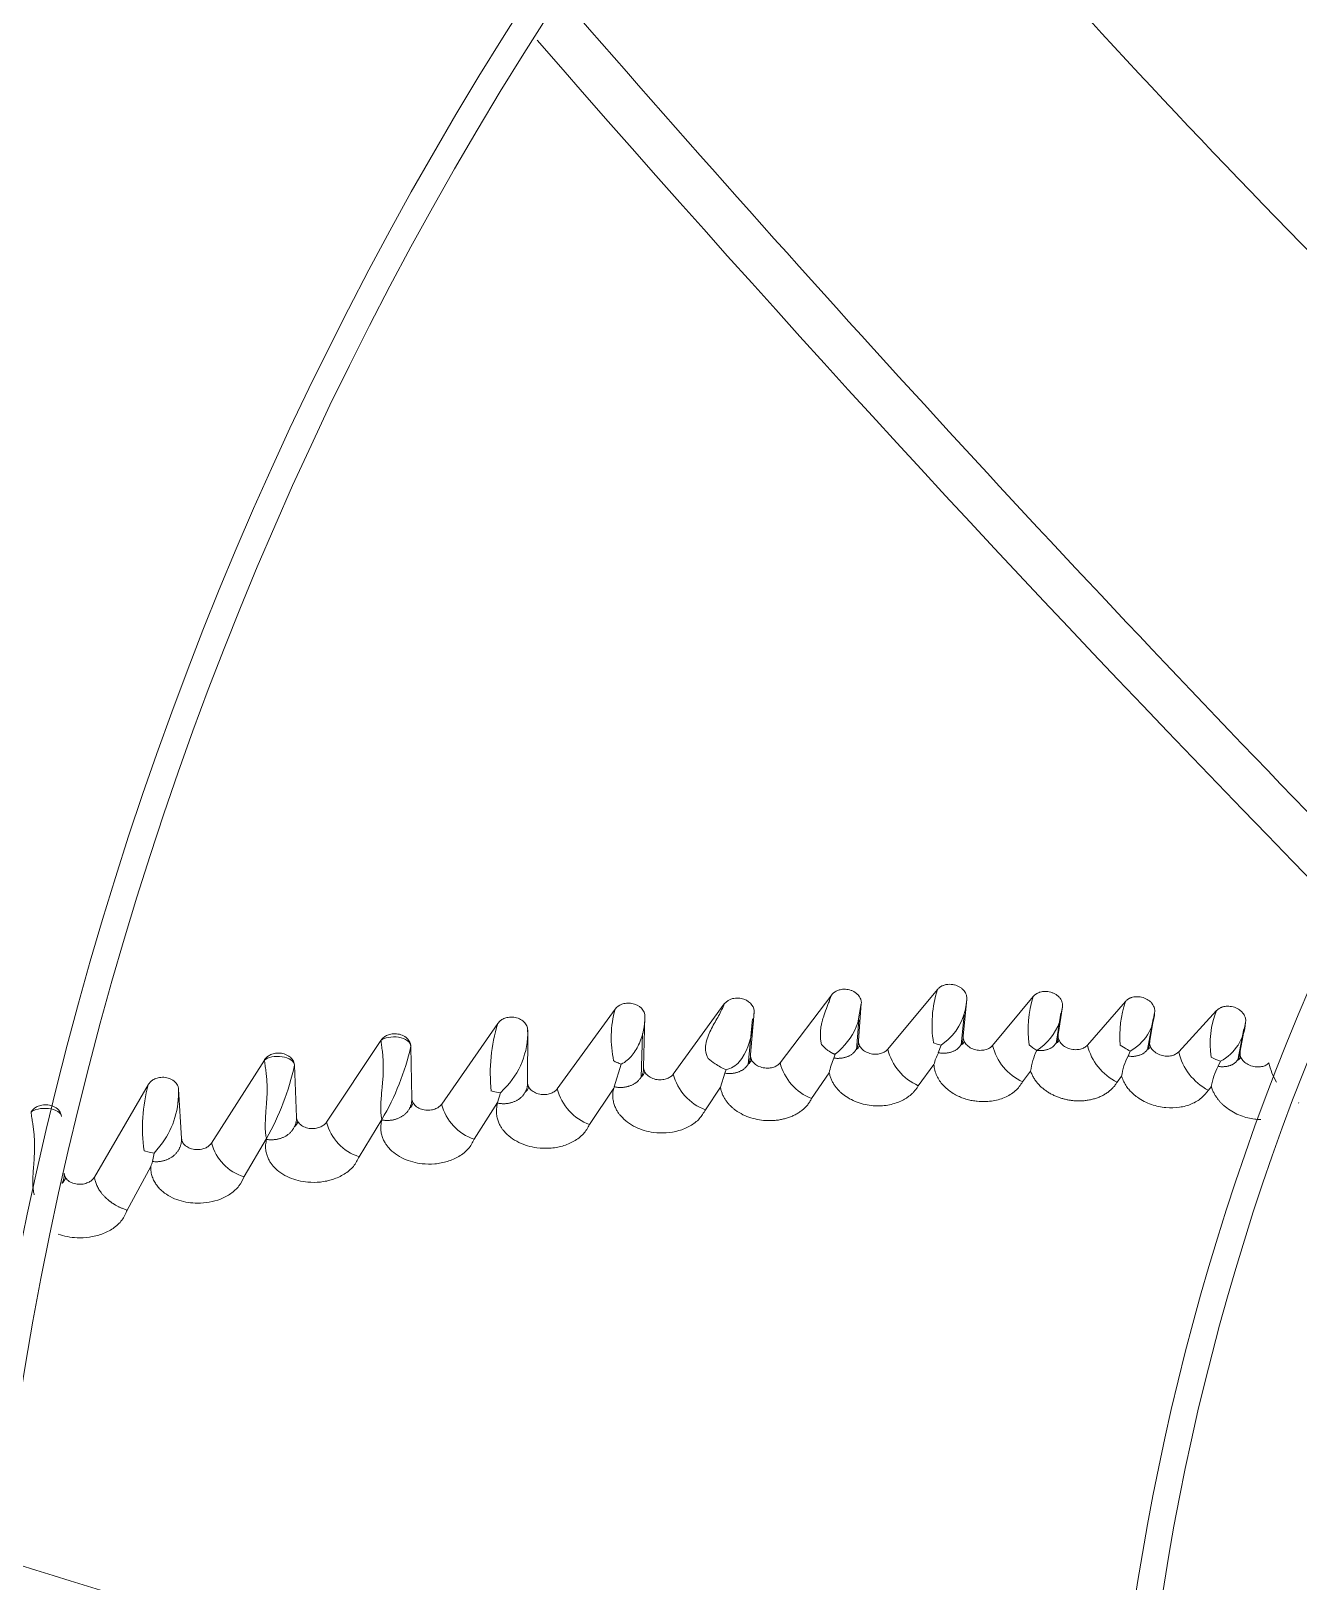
# Model space of a CAD drawing. Header units: millimetres. Extents: x 113490 to 142599, y -20467 to 115.
# Drawn here: x 125003.1 to 125123.5, y -11322.9 to -11175.8 of the extents above; entities that cross this region are included whole.
import ezdxf

# ---------------------------------------------------------------- set-up
doc = ezdxf.new("R2010")
doc.units = ezdxf.units.MM
doc.layers.add('DV3_0', color=7, linetype='Continuous')

msp = doc.modelspace()

# ---------------------------------------------------------------- linework, layer by layer
at = {"layer": 'DV3_0', "color": 7, "linetype": 'Continuous', "lineweight": 15}
for p, q in [((125074.21, -11273.66), (125079.11, -11267.23)), ((125084.43, -11272.38), (125089.14, -11266.71)), ((125094.37, -11272.02), (125098.24, -11267.38)), ((125053.07, -11276.14), (125058.55, -11268.58)), ((125064.08, -11274.74), (125068.92, -11268.09)), ((125071.74, -11268.87), (125071.4, -11272.89)), ((125081.92, -11268.05), (125081.6, -11269.88)), ((125081.92, -11268.05), (125081.65, -11271.55)), ((125091.93, -11267.63), (125091.58, -11271.13)), ((125101.02, -11268.37), (125100.6, -11270.99)), ((125101.02, -11268.37), (125100.73, -11269.81)), ((125103.37, -11271.99), (125106.99, -11267.85)), ((125109.75, -11268.9), (125109.29, -11271.57)), ((125112.04, -11272.63), (125115.63, -11268.72)), ((125042.1, -11277.59), (125047.42, -11269.93)), ((125061.38, -11269.28), (125061.26, -11274.08)), ((125071.19, -11273.83), (125071.58, -11269.5)), ((125081.45, -11272.43), (125081.68, -11269.6)), ((125091.38, -11272.01), (125091.67, -11269.12)), ((125100.41, -11271.84), (125100.86, -11268.97)), ((125109.08, -11272.41), (125109.6, -11269.51)), ((125118.38, -11269.84), (125117.86, -11272.56)), ((125031.17, -11279.31), (125036.33, -11271.54)), ((125050.26, -11270.56), (125050.24, -11275.53)), ((125061.04, -11275.06), (125061.16, -11270.9)), ((125089.13, -11271.91), (125088.77, -11271.78)), ((125090.16, -11271.46), (125089.49, -11272.01)), ((125117.65, -11273.42), (125118.22, -11270.45)), ((125039.17, -11272.11), (125039.27, -11277.05)), ((125078.75, -11272.49), (125078.53, -11272.3)), ((125079.45, -11272.85), (125079.32, -11273.22)), ((125079.79, -11272.56), (125079.45, -11272.85)), ((125089.49, -11272.01), (125089.13, -11271.91)), ((125089.49, -11272.01), (125089.22, -11272.71)), ((125098.2, -11272.24), (125097.85, -11271.97)), ((125098.57, -11272.49), (125098.2, -11272.24)), ((125106.95, -11272.29), (125106.48, -11272)), ((125107.44, -11272.56), (125107.24, -11273.03)), ((125115.56, -11273.35), (125115.11, -11273.13)), ((125116, -11273.52), (125115.56, -11273.35)), ((125020.27, -11281.28), (125025.27, -11273.41)), ((125028.13, -11273.91), (125028.33, -11278.83)), ((125059.13, -11273.8), (125058.48, -11275.95)), ((125068.98, -11274.66), (125068.55, -11275.97)), ((125069.09, -11274.32), (125068.98, -11274.66)), ((125077.2, -11277.07), (125078.88, -11274.62)), ((125087.32, -11275.84), (125088.8, -11273.84)), ((125097.23, -11275.48), (125097.99, -11274.46)), ((125116, -11273.52), (125115.78, -11274)), ((125009.15, -11284.52), (125014.25, -11275.75)), ((125017.13, -11276.17), (125017.41, -11280.86)), ((125048.04, -11276.15), (125047.68, -11276.51)), ((125056.13, -11279.53), (125058.43, -11276.07)), ((125067.12, -11278.12), (125068.55, -11275.97)), ((125106.19, -11275.51), (125106.62, -11274.95)), ((125114.85, -11276.27), (125115.14, -11275.91)), ((125045.19, -11280.93), (125047.41, -11277.45)), ((125046.99, -11276.39), (125046.81, -11276.34)), ((125047.29, -11276.45), (125046.99, -11276.39)), ((125047.68, -11276.51), (125047.29, -11276.45)), ((125047.68, -11276.51), (125047.41, -11277.45)), ((125047.41, -11277.45), (125047.41, -11277.5)), ((125123.41, -11277.49), (125123.45, -11277.44)), ((125034.27, -11282.58), (125036.42, -11279.05)), ((125036.42, -11279.05), (125036.42, -11279.1)), ((125014.34, -11282.16), (125013.86, -11282.02)), ((125014.83, -11282.25), (125014.34, -11282.16)), ((125015.61, -11281.27), (125014.83, -11282.25)), ((125023.35, -11284.47), (125025.48, -11280.86)), ((125025.48, -11280.86), (125025.48, -11280.94)), ((125012.25, -11287.64), (125014.5, -11283.51)), ((125014.83, -11282.25), (125014.65, -11283.04))]:
    msp.add_line(p, q, dxfattribs=at)
for centre, radius, start, end in [((125341.24, -11359.99), 551.5, 105.4775, 164.5225), ((125341.24, -11359.99), 456, 136.2282, 225.3442), ((125341.24, -11359.99), 453.5, 135.9912, 225.5589), ((125341.24, -11359.99), 343.5, 135.6595, 225.6229), ((125341.24, -11359.99), 346, 136.506, 225.3203), ((125746.63, -10585.4), 872.25, 219.6863, 226.90224), ((126505.48, -9914.21), 1921.39, 220.9289, 224.29797), ((126441.25, -9969.73), 1840.9, 220.96503, 227.76772), ((125341.24, -11359.99), 236, 136.9648, 225.2631), ((125341.24, -11359.99), 233.5, 136.5342, 225.7814), ((125099.6, -11270.04), 10.97, 162.3747, 189.161), ((125108.22, -11270.52), 10.47, 162.5303, 187.9268), ((125068.72, -11271.31), 10.53, 164.9785, 191.9189), ((125060.42, -11268.41), 11.33, 349.0681, 357.6753), ((125086.5, -11267.45), 5.43, 312.296, 358.1314), ((125116.88, -11271.17), 10.44, 161.4196, 184.5179), ((125105.28, -11268.63), 4.48, 298.8098, 356.5524), ((125123.66, -11271.9), 8.64, 158.3747, 188.1678), ((125062.22, -11274.59), 15.51, 162.5421, 186.5025), ((125075.44, -11267.67), 6.54, 311.6604, 340.29), ((125095.58, -11267.87), 5.5, 302.8849, 339.3773), ((125113.88, -11269.54), 4.51, 298.0583, 356.1704), ((125042.7, -11270.8), 7.56, 314.9223, 1.7624), ((125065.5, -11269.88), 6.09, 322.5529, 353.5968), ((125015.35, -11266.67), 24.44, 329.5659, 347.1478), ((125070.94, -11269.44), 5.21, 227.1604, 236.1513), ((125082.6, -11267.72), 6.13, 223.2258, 228.3763), ((125084.65, -11275.67), 5.87, 155.3442, 169.6972), ((125089.45, -11271.13), 5.17, 194.0043, 245.6462), ((125094.5, -11275.32), 5.88, 153.6356, 165.378), ((125099.39, -11270.78), 5.17, 193.8939, 245.3174), ((125103.85, -11275.14), 5.9, 153.3944, 173.3889), ((125108.53, -11270.75), 5.3, 193.5158, 243.8803), ((125112.49, -11275.77), 5.93, 152.5189, 172.0608), ((125110.38, -11266.6), 6.64, 238.848, 243.6737), ((125117.4, -11271.4), 5.5, 192.9195, 242.3453), ((125003.77, -11268.59), 24.93, 330.5289, 347.6867), ((125061.02, -11268.62), 5.52, 241.8812, 245.5162), ((125061.36, -11267.84), 6.37, 245.6878, 249.5607), ((125060.64, -11274.34), 0.757, 300.4245, 346.5304), ((125068.82, -11273.54), 4.89, 194.2272, 249.6598), ((125071.17, -11269.12), 5.6, 236.0304, 248.2297), ((125068.55, -11272.01), 2.38, 283.0887, 318.3859), ((125079.04, -11272.44), 4.98, 194.1442, 248.2162), ((125121.02, -11276.84), 5.96, 151.5953, 171.0162), ((125126.22, -11272.47), 5.75, 192.2087, 211.7424), ((125029.61, -11279.86), 15.9, 165.003, 187.8068), ((125008.78, -11276.45), 8.36, 324.7902, 1.9143), ((125049.54, -11275.76), 0.842, 303.7748, 346.8419), ((125057.81, -11274.94), 4.89, 194.2022, 250.0077), ((125061.84, -11277.48), 3.69, 155.4733, 157.4524), ((125038.52, -11277.25), 0.897, 305.8843, 346.7145), ((125046.75, -11276.38), 4.81, 194.5505, 251.0641), ((125027.54, -11279), 0.942, 307.5746, 346.4297), ((125035.68, -11278.14), 4.66, 194.5439, 252.336), ((125024.63, -11280.15), 4.51, 194.4909, 253.53), ((125020.3, -11285.08), 6, 160.0566, 164.81), ((125005.37, -11284.29), 1.07, 310.8387, 346.4287), ((125263.5, -10489.2), 872.25, 252.43948, 259.62023)]:
    msp.add_arc(centre, radius, start, end, dxfattribs=at)
for points, knots in [([(125078.13, -11271.92), (125078.12, -11271.86), (125078.09, -11271.74), (125078.07, -11271.55), (125078.05, -11271.37), (125078.04, -11271.18), (125078.03, -11271), (125078.04, -11270.81), (125078.05, -11270.62), (125078.07, -11270.44), (125078.09, -11270.25), (125078.13, -11270.07), (125078.19, -11269.76), (125078.34, -11269.24), (125078.55, -11268.66), (125078.75, -11268.15), (125078.88, -11267.81), (125079, -11267.5), (125079.07, -11267.31), (125079.11, -11267.23)], [0, 0, 0, 0, 0.038117, 0.07613, 0.114071, 0.151973, 0.189866, 0.227782, 0.265755, 0.303816, 0.342, 0.380339, 0.418871, 0.537049, 0.713887, 0.799551, 0.875741, 0.942523, 1, 1, 1, 1]), ([(125079.11, -11267.23), (125079.13, -11267.2), (125079.16, -11267.16), (125079.23, -11267.09), (125079.29, -11267.03), (125079.39, -11266.96), (125079.52, -11266.87), (125079.77, -11266.76), (125080.16, -11266.67), (125080.59, -11266.7), (125080.95, -11266.79), (125081.2, -11266.9), (125081.43, -11267.05), (125081.62, -11267.23), (125081.77, -11267.42), (125081.86, -11267.61), (125081.9, -11267.77), (125081.93, -11267.91), (125081.92, -11268), (125081.92, -11268.05)], [0, 0, 0, 0, 0.025508, 0.0507, 0.075707, 0.100663, 0.151235, 0.201359, 0.315486, 0.450295, 0.521379, 0.592441, 0.663866, 0.735035, 0.803976, 0.872556, 0.916064, 0.958333, 1, 1, 1, 1]), ([(125089.14, -11266.71), (125089.17, -11266.69), (125089.22, -11266.63), (125089.3, -11266.56), (125089.38, -11266.49), (125089.47, -11266.43), (125089.57, -11266.38), (125089.67, -11266.34), (125089.8, -11266.29), (125089.95, -11266.25), (125090.18, -11266.22), (125090.45, -11266.22), (125090.76, -11266.27), (125091.03, -11266.36), (125091.28, -11266.49), (125091.49, -11266.64), (125091.67, -11266.83), (125091.81, -11267.03), (125091.89, -11267.23), (125091.94, -11267.43), (125091.93, -11267.56), (125091.93, -11267.63)], [0, 0, 0, 0, 0.031379, 0.06194, 0.09187, 0.121366, 0.150636, 0.179892, 0.209347, 0.255339, 0.301145, 0.381241, 0.462609, 0.533215, 0.604284, 0.675064, 0.745219, 0.814233, 0.882728, 0.942077, 1, 1, 1, 1]), ([(125098.24, -11267.38), (125098.26, -11267.35), (125098.31, -11267.3), (125098.39, -11267.22), (125098.48, -11267.16), (125098.58, -11267.1), (125098.68, -11267.05), (125098.78, -11267), (125098.93, -11266.95), (125099.12, -11266.91), (125099.36, -11266.89), (125099.62, -11266.91), (125099.9, -11266.97), (125100.16, -11267.06), (125100.4, -11267.19), (125100.61, -11267.35), (125100.78, -11267.54), (125100.91, -11267.75), (125100.99, -11267.94), (125101.02, -11268.1), (125101.03, -11268.24), (125101.02, -11268.33), (125101.02, -11268.37)], [0, 0, 0, 0, 0.031716, 0.062546, 0.092687, 0.122352, 0.151761, 0.181144, 0.210729, 0.268965, 0.327186, 0.394124, 0.462805, 0.532221, 0.602027, 0.672131, 0.741831, 0.809151, 0.876161, 0.918496, 0.959572, 1, 1, 1, 1]), ([(125106.99, -11267.85), (125107.01, -11267.82), (125107.06, -11267.77), (125107.15, -11267.7), (125107.23, -11267.63), (125107.33, -11267.57), (125107.43, -11267.53), (125107.54, -11267.48), (125107.69, -11267.44), (125107.88, -11267.4), (125108.13, -11267.39), (125108.39, -11267.41), (125108.75, -11267.5), (125109.09, -11267.66), (125109.37, -11267.88), (125109.54, -11268.07), (125109.66, -11268.28), (125109.73, -11268.47), (125109.76, -11268.64), (125109.77, -11268.77), (125109.76, -11268.86), (125109.75, -11268.9)], [0, 0, 0, 0, 0.031146, 0.061614, 0.09162, 0.121391, 0.151159, 0.181156, 0.211609, 0.269627, 0.327746, 0.395622, 0.463618, 0.603589, 0.673607, 0.742832, 0.811081, 0.878773, 0.920378, 0.960587, 1, 1, 1, 1]), ([(125061.38, -11269.28), (125061.39, -11269.01), (125061.27, -11268.73), (125060.83, -11268.27), (125060.5, -11268.1), (125059.97, -11268), (125059.79, -11268), (125059.46, -11268.03), (125059.32, -11268.07), (125058.92, -11268.21), (125058.72, -11268.36), (125058.55, -11268.58)], [0, 0, 0, 0, 0.25, 0.25, 0.5, 0.5, 0.625, 0.625, 0.75, 0.75, 1, 1, 1, 1]), ([(125068.92, -11268.09), (125068.77, -11268.45), (125068.58, -11268.83), (125068.16, -11269.6), (125067.93, -11270), (125067.6, -11270.63), (125067.5, -11270.84), (125067.32, -11271.28), (125067.24, -11271.51), (125067.13, -11271.98), (125067.11, -11272.23), (125067.16, -11272.73), (125067.24, -11273), (125067.4, -11273.26)], [0, 0, 0, 0, 0.25, 0.25, 0.5, 0.5, 0.625, 0.625, 0.75, 0.75, 0.875, 0.875, 1, 1, 1, 1]), ([(125071.74, -11268.87), (125071.76, -11268.66), (125071.7, -11268.41), (125071.38, -11267.96), (125071.11, -11267.75), (125070.61, -11267.58), (125070.42, -11267.54), (125070.06, -11267.52), (125069.87, -11267.54), (125069.38, -11267.66), (125069.13, -11267.82), (125068.92, -11268.09)], [0, 0, 0, 0, 0.25, 0.25, 0.5, 0.5, 0.625, 0.625, 0.75, 0.75, 1, 1, 1, 1]), ([(125115.63, -11268.72), (125115.66, -11268.69), (125115.71, -11268.64), (125115.79, -11268.57), (125115.89, -11268.51), (125115.99, -11268.45), (125116.09, -11268.41), (125116.2, -11268.37), (125116.36, -11268.33), (125116.55, -11268.3), (125116.8, -11268.3), (125117.06, -11268.33), (125117.42, -11268.42), (125117.75, -11268.6), (125118.02, -11268.82), (125118.18, -11269.02), (125118.3, -11269.22), (125118.37, -11269.41), (125118.4, -11269.58), (125118.4, -11269.71), (125118.39, -11269.8), (125118.38, -11269.84)], [0, 0, 0, 0, 0.031713, 0.062722, 0.093257, 0.123559, 0.153875, 0.18445, 0.215527, 0.274306, 0.333143, 0.399409, 0.46867, 0.607322, 0.676893, 0.745711, 0.812797, 0.879466, 0.920797, 0.960781, 1, 1, 1, 1]), ([(125047.42, -11269.93), (125047.5, -11269.84), (125047.65, -11269.66), (125047.99, -11269.46), (125048.43, -11269.33), (125048.95, -11269.32), (125049.48, -11269.47), (125049.92, -11269.76), (125050.15, -11270.09), (125050.25, -11270.36), (125050.25, -11270.5), (125050.26, -11270.56)], [0, 0, 0, 0, 0.104171, 0.202862, 0.315207, 0.453016, 0.596047, 0.736876, 0.874614, 0.938161, 1, 1, 1, 1]), ([(125059.13, -11273.8), (125059.55, -11273.59), (125059.9, -11273.29), (125060.46, -11272.6), (125060.68, -11272.22), (125061.21, -11271.01), (125061.37, -11270.14), (125061.38, -11269.28)], [0, 0, 0, 0, 0.25, 0.25, 0.5, 0.5, 1, 1, 1, 1]), ([(125036.42, -11279.05), (125036.41, -11279), (125036.39, -11278.9), (125036.36, -11278.74), (125036.34, -11278.57), (125036.32, -11278.4), (125036.31, -11278.11), (125036.32, -11277.64), (125036.36, -11277.01), (125036.41, -11276.38), (125036.46, -11275.88), (125036.51, -11275.38), (125036.54, -11274.87), (125036.56, -11274.33), (125036.56, -11273.9), (125036.55, -11273.55), (125036.53, -11273.21), (125036.5, -11272.89), (125036.47, -11272.59), (125036.43, -11272.3), (125036.39, -11272.03), (125036.36, -11271.77), (125036.34, -11271.62), (125036.33, -11271.54)], [0, 0, 0, 0, 0.022409, 0.045589, 0.069571, 0.094381, 0.120045, 0.191549, 0.285493, 0.377196, 0.444191, 0.486257, 0.570457, 0.643705, 0.688578, 0.731351, 0.772306, 0.811765, 0.850086, 0.887654, 0.924879, 0.962184, 1, 1, 1, 1]), ([(125036.33, -11271.54), (125036.34, -11271.52), (125036.37, -11271.48), (125036.43, -11271.41), (125036.49, -11271.35), (125036.58, -11271.27), (125036.7, -11271.17), (125036.87, -11271.08), (125037.06, -11271), (125037.38, -11270.92), (125037.73, -11270.9), (125038.09, -11270.96), (125038.35, -11271.05), (125038.59, -11271.17), (125038.8, -11271.33), (125038.96, -11271.5), (125039.07, -11271.68), (125039.13, -11271.84), (125039.17, -11271.97), (125039.17, -11272.06), (125039.17, -11272.11)], [0, 0, 0, 0, 0.024134, 0.04836, 0.072806, 0.097596, 0.147346, 0.197463, 0.253452, 0.310188, 0.44873, 0.519838, 0.591578, 0.663957, 0.735397, 0.803684, 0.871681, 0.915225, 0.957782, 1, 1, 1, 1]), ([(125036.33, -11271.54), (125036.48, -11271.41), (125036.74, -11271.31), (125037.34, -11271.2), (125037.69, -11271.19), (125038.34, -11271.3), (125038.64, -11271.42), (125039.05, -11271.72), (125039.17, -11271.91), (125039.17, -11272.11)], [0, 0, 0, 0, 0.25, 0.25, 0.5, 0.5, 0.75, 0.75, 1, 1, 1, 1]), ([(125079.32, -11273.22), (125079.37, -11273.23), (125079.46, -11273.24), (125079.61, -11273.25), (125079.75, -11273.25), (125079.89, -11273.24), (125080.03, -11273.23), (125080.16, -11273.21), (125080.3, -11273.18), (125080.42, -11273.15), (125080.55, -11273.11), (125080.67, -11273.06), (125080.78, -11273), (125080.89, -11272.94), (125081, -11272.87), (125081.09, -11272.8), (125081.18, -11272.72), (125081.26, -11272.64), (125081.34, -11272.54), (125081.41, -11272.45), (125081.47, -11272.35), (125081.52, -11272.25), (125081.56, -11272.14), (125081.6, -11272.03), (125081.63, -11271.91), (125081.64, -11271.79), (125081.65, -11271.67), (125081.65, -11271.59), (125081.65, -11271.55)], [0, 0, 0, 0, 0.036197, 0.072449, 0.108805, 0.145302, 0.181969, 0.218829, 0.255895, 0.293178, 0.330681, 0.36841, 0.406365, 0.44455, 0.482967, 0.521625, 0.560522, 0.599652, 0.639002, 0.678553, 0.718287, 0.758181, 0.798216, 0.838373, 0.878636, 0.918996, 0.959449, 1, 1, 1, 1]), ([(125081.65, -11271.55), (125081.65, -11271.61), (125081.64, -11271.75), (125081.72, -11272.02), (125081.92, -11272.34), (125082.33, -11272.65), (125082.84, -11272.84), (125083.37, -11272.88), (125083.82, -11272.79), (125084.19, -11272.63), (125084.35, -11272.46), (125084.43, -11272.38)], [0, 0, 0, 0, 0.063185, 0.126951, 0.260797, 0.40074, 0.544357, 0.682744, 0.800384, 0.900929, 1, 1, 1, 1]), ([(125089.22, -11272.71), (125089.27, -11272.72), (125089.37, -11272.74), (125089.51, -11272.75), (125089.66, -11272.76), (125089.8, -11272.76), (125089.94, -11272.75), (125090.07, -11272.74), (125090.21, -11272.71), (125090.34, -11272.68), (125090.46, -11272.65), (125090.59, -11272.6), (125090.7, -11272.55), (125090.81, -11272.5), (125090.92, -11272.43), (125091.02, -11272.36), (125091.11, -11272.29), (125091.19, -11272.2), (125091.27, -11272.12), (125091.34, -11272.02), (125091.4, -11271.92), (125091.46, -11271.82), (125091.5, -11271.72), (125091.54, -11271.61), (125091.56, -11271.49), (125091.58, -11271.38), (125091.59, -11271.26), (125091.59, -11271.17), (125091.58, -11271.13)], [0, 0, 0, 0, 0.03635, 0.07273, 0.109195, 0.145785, 0.18253, 0.219454, 0.256572, 0.293894, 0.331425, 0.369168, 0.407127, 0.445304, 0.483704, 0.522336, 0.561201, 0.600293, 0.6396, 0.679103, 0.718783, 0.758619, 0.798589, 0.838676, 0.878865, 0.919147, 0.959523, 1, 1, 1, 1]), ([(125091.58, -11271.13), (125091.58, -11271.2), (125091.58, -11271.33), (125091.65, -11271.61), (125091.85, -11271.94), (125092.25, -11272.26), (125092.76, -11272.46), (125093.29, -11272.51), (125093.75, -11272.43), (125094.12, -11272.27), (125094.29, -11272.11), (125094.37, -11272.02)], [0, 0, 0, 0, 0.062877, 0.126608, 0.260241, 0.399696, 0.542496, 0.679625, 0.796829, 0.899164, 1, 1, 1, 1]), ([(125098.57, -11272.49), (125098.62, -11272.5), (125098.71, -11272.51), (125098.85, -11272.52), (125098.99, -11272.51), (125099.12, -11272.51), (125099.25, -11272.49), (125099.38, -11272.47), (125099.5, -11272.44), (125099.62, -11272.4), (125099.74, -11272.35), (125099.85, -11272.3), (125099.95, -11272.24), (125100.05, -11272.18), (125100.14, -11272.11), (125100.22, -11272.03), (125100.3, -11271.95), (125100.36, -11271.86), (125100.43, -11271.77), (125100.48, -11271.67), (125100.52, -11271.56), (125100.56, -11271.46), (125100.58, -11271.35), (125100.6, -11271.23), (125100.61, -11271.11), (125100.6, -11271.03), (125100.6, -11270.99)], [0, 0, 0, 0, 0.039263, 0.078632, 0.118156, 0.157871, 0.197801, 0.237963, 0.278368, 0.319021, 0.359921, 0.401069, 0.442466, 0.484112, 0.526013, 0.568169, 0.61057, 0.653199, 0.696036, 0.739059, 0.782243, 0.825567, 0.869013, 0.912569, 0.956229, 1, 1, 1, 1]), ([(125100.6, -11270.99), (125100.6, -11271.06), (125100.58, -11271.2), (125100.64, -11271.47), (125100.82, -11271.81), (125101.2, -11272.15), (125101.7, -11272.37), (125102.23, -11272.45), (125102.71, -11272.39), (125103.03, -11272.26), (125103.24, -11272.12), (125103.33, -11272.03), (125103.37, -11271.99)], [0, 0, 0, 0, 0.062338, 0.125017, 0.257071, 0.394997, 0.536428, 0.673014, 0.791161, 0.896295, 0.948365, 1, 1, 1, 1]), ([(125107.24, -11273.03), (125107.28, -11273.04), (125107.38, -11273.05), (125107.51, -11273.06), (125107.65, -11273.06), (125107.79, -11273.06), (125107.92, -11273.04), (125108.05, -11273.02), (125108.17, -11272.99), (125108.29, -11272.96), (125108.41, -11272.92), (125108.52, -11272.87), (125108.63, -11272.81), (125108.72, -11272.75), (125108.82, -11272.68), (125108.9, -11272.6), (125108.98, -11272.52), (125109.05, -11272.43), (125109.11, -11272.34), (125109.16, -11272.24), (125109.2, -11272.14), (125109.24, -11272.03), (125109.27, -11271.92), (125109.28, -11271.81), (125109.29, -11271.69), (125109.29, -11271.61), (125109.29, -11271.57)], [0, 0, 0, 0, 0.039308, 0.078715, 0.118272, 0.158014, 0.197968, 0.238151, 0.278572, 0.319236, 0.360144, 0.401296, 0.442692, 0.484334, 0.526227, 0.568372, 0.61076, 0.653375, 0.696196, 0.7392, 0.782363, 0.825665, 0.869086, 0.912616, 0.956252, 1, 1, 1, 1]), ([(125109.29, -11271.57), (125109.28, -11271.64), (125109.26, -11271.77), (125109.31, -11272.04), (125109.48, -11272.39), (125109.86, -11272.73), (125110.35, -11272.97), (125110.88, -11273.06), (125111.36, -11273.02), (125111.69, -11272.89), (125111.91, -11272.75), (125111.99, -11272.67), (125112.04, -11272.63)], [0, 0, 0, 0, 0.061793, 0.123993, 0.255432, 0.392788, 0.533695, 0.669756, 0.788817, 0.895724, 0.947977, 1, 1, 1, 1]), ([(125025.27, -11273.41), (125025.29, -11273.38), (125025.32, -11273.34), (125025.37, -11273.27), (125025.43, -11273.2), (125025.51, -11273.12), (125025.63, -11273.03), (125025.8, -11272.93), (125025.99, -11272.85), (125026.31, -11272.76), (125026.66, -11272.73), (125027.03, -11272.79), (125027.29, -11272.87), (125027.53, -11272.99), (125027.74, -11273.14), (125027.91, -11273.31), (125028.02, -11273.48), (125028.08, -11273.64), (125028.12, -11273.77), (125028.13, -11273.86), (125028.13, -11273.91)], [0, 0, 0, 0, 0.024029, 0.048159, 0.072516, 0.097221, 0.146847, 0.196862, 0.252882, 0.309652, 0.448785, 0.520176, 0.59216, 0.664628, 0.736101, 0.804272, 0.872116, 0.915511, 0.957922, 1, 1, 1, 1]), ([(125025.27, -11273.41), (125025.42, -11273.28), (125025.67, -11273.17), (125026.27, -11273.05), (125026.62, -11273.04), (125027.28, -11273.14), (125027.58, -11273.25), (125028, -11273.54), (125028.12, -11273.72), (125028.13, -11273.91)], [0, 0, 0, 0, 0.25, 0.25, 0.5, 0.5, 0.75, 0.75, 1, 1, 1, 1]), ([(125068.98, -11274.66), (125069.02, -11274.66), (125069.11, -11274.68), (125069.25, -11274.68), (125069.38, -11274.69), (125069.51, -11274.69), (125069.64, -11274.68), (125069.77, -11274.66), (125069.9, -11274.64), (125070.02, -11274.61), (125070.14, -11274.58), (125070.26, -11274.54), (125070.37, -11274.49), (125070.48, -11274.44), (125070.58, -11274.39), (125070.68, -11274.32), (125070.77, -11274.26), (125070.86, -11274.19), (125070.94, -11274.11), (125071.01, -11274.03), (125071.08, -11273.94), (125071.15, -11273.85), (125071.2, -11273.76), (125071.25, -11273.66), (125071.3, -11273.56), (125071.33, -11273.45), (125071.36, -11273.35), (125071.38, -11273.24), (125071.4, -11273.12), (125071.41, -11273.01), (125071.4, -11272.93), (125071.4, -11272.89)], [0, 0, 0, 0, 0.032504, 0.065034, 0.09763, 0.130323, 0.163139, 0.196097, 0.229212, 0.262493, 0.295949, 0.329583, 0.363398, 0.397396, 0.431579, 0.465949, 0.500512, 0.535269, 0.570217, 0.605349, 0.640654, 0.676117, 0.711723, 0.747456, 0.783298, 0.819236, 0.855255, 0.891346, 0.927501, 0.963718, 1, 1, 1, 1]), ([(125071.4, -11272.89), (125071.4, -11272.96), (125071.4, -11273.08), (125071.46, -11273.35), (125071.66, -11273.67), (125072.07, -11273.98), (125072.6, -11274.16), (125073.14, -11274.2), (125073.6, -11274.1), (125073.97, -11273.92), (125074.13, -11273.75), (125074.21, -11273.66)], [0, 0, 0, 0, 0.059834, 0.119385, 0.252539, 0.392535, 0.537276, 0.677664, 0.796291, 0.899174, 1, 1, 1, 1]), ([(125079.45, -11272.85), (125079.44, -11272.85), (125079.4, -11272.84), (125079.35, -11272.83), (125079.29, -11272.81), (125079.22, -11272.78), (125079.14, -11272.74), (125079.05, -11272.69), (125078.96, -11272.64), (125078.86, -11272.57), (125078.79, -11272.52), (125078.75, -11272.49)], [0, 0, 0, 0, 0.056089, 0.124598, 0.206448, 0.302197, 0.412221, 0.536796, 0.676151, 0.830488, 1, 1, 1, 1]), ([(125115.78, -11274), (125115.83, -11274.01), (125115.91, -11274.02), (125116.04, -11274.04), (125116.17, -11274.04), (125116.3, -11274.04), (125116.42, -11274.03), (125116.54, -11274.02), (125116.66, -11274), (125116.78, -11273.97), (125116.89, -11273.93), (125117, -11273.89), (125117.1, -11273.85), (125117.2, -11273.8), (125117.29, -11273.74), (125117.38, -11273.68), (125117.46, -11273.61), (125117.53, -11273.53), (125117.6, -11273.45), (125117.66, -11273.37), (125117.71, -11273.28), (125117.75, -11273.19), (125117.79, -11273.09), (125117.82, -11272.99), (125117.85, -11272.89), (125117.86, -11272.78), (125117.87, -11272.67), (125117.86, -11272.6), (125117.86, -11272.56)], [0, 0, 0, 0, 0.036321, 0.072718, 0.109234, 0.145898, 0.182734, 0.219757, 0.256977, 0.294401, 0.332028, 0.36986, 0.407896, 0.446136, 0.484582, 0.52324, 0.56211, 0.601186, 0.640456, 0.679905, 0.719515, 0.759268, 0.799145, 0.83913, 0.879212, 0.919383, 0.959642, 1, 1, 1, 1]), ([(125117.86, -11272.56), (125117.85, -11272.63), (125117.84, -11272.76), (125117.88, -11273.03), (125118.04, -11273.37), (125118.4, -11273.73), (125118.88, -11273.97), (125119.41, -11274.08), (125119.9, -11274.06), (125120.24, -11273.94), (125120.46, -11273.81), (125120.55, -11273.73), (125120.6, -11273.68)], [0, 0, 0, 0, 0.060985, 0.122416, 0.252786, 0.389221, 0.529399, 0.664878, 0.785138, 0.894075, 0.94721, 1, 1, 1, 1]), ([(125025.48, -11280.86), (125025.47, -11280.81), (125025.44, -11280.71), (125025.41, -11280.55), (125025.39, -11280.39), (125025.37, -11280.22), (125025.35, -11279.93), (125025.35, -11279.48), (125025.38, -11278.85), (125025.42, -11278.23), (125025.46, -11277.73), (125025.5, -11277.24), (125025.53, -11276.73), (125025.54, -11276.19), (125025.53, -11275.76), (125025.51, -11275.41), (125025.49, -11275.08), (125025.46, -11274.76), (125025.42, -11274.45), (125025.38, -11274.17), (125025.34, -11273.89), (125025.3, -11273.64), (125025.28, -11273.48), (125025.27, -11273.41)], [0, 0, 0, 0, 0.022201, 0.045152, 0.068882, 0.093418, 0.118782, 0.189613, 0.28218, 0.374375, 0.441059, 0.481971, 0.566408, 0.639815, 0.684963, 0.728061, 0.769391, 0.809271, 0.848051, 0.886111, 0.923847, 0.961672, 1, 1, 1, 1]), ([(125058.48, -11275.95), (125058.52, -11275.96), (125058.62, -11275.98), (125058.76, -11275.99), (125058.9, -11276.01), (125059.04, -11276.01), (125059.18, -11276.01), (125059.32, -11276), (125059.45, -11275.98), (125059.59, -11275.96), (125059.72, -11275.93), (125059.84, -11275.9), (125059.96, -11275.86), (125060.08, -11275.81), (125060.2, -11275.76), (125060.31, -11275.71), (125060.42, -11275.64), (125060.52, -11275.58), (125060.61, -11275.5), (125060.7, -11275.42), (125060.78, -11275.34), (125060.86, -11275.25), (125060.93, -11275.16), (125061, -11275.07), (125061.05, -11274.97), (125061.1, -11274.87), (125061.15, -11274.76), (125061.19, -11274.65), (125061.22, -11274.54), (125061.24, -11274.43), (125061.25, -11274.31), (125061.26, -11274.2), (125061.26, -11274.12), (125061.26, -11274.08)], [0, 0, 0, 0, 0.0308, 0.061553, 0.0923, 0.12308, 0.15392, 0.184844, 0.21587, 0.247013, 0.278282, 0.309684, 0.341225, 0.372909, 0.40474, 0.43672, 0.468856, 0.501152, 0.533613, 0.566237, 0.599017, 0.631943, 0.665003, 0.698182, 0.731466, 0.764839, 0.798288, 0.831798, 0.865358, 0.898961, 0.932602, 0.96628, 1, 1, 1, 1]), ([(125061.26, -11274.08), (125061.26, -11274.14), (125061.26, -11274.27), (125061.35, -11274.53), (125061.57, -11274.84), (125061.99, -11275.13), (125062.52, -11275.29), (125063.05, -11275.29), (125063.5, -11275.18), (125063.79, -11275.02), (125063.98, -11274.87), (125064.05, -11274.78), (125064.08, -11274.74)], [0, 0, 0, 0, 0.061908, 0.124385, 0.257007, 0.397443, 0.542002, 0.681801, 0.798875, 0.900107, 0.950437, 1, 1, 1, 1]), ([(125078.88, -11274.62), (125078.89, -11274.68), (125078.92, -11274.79), (125078.96, -11274.96), (125079.02, -11275.12), (125079.08, -11275.28), (125079.16, -11275.43), (125079.24, -11275.58), (125079.32, -11275.73), (125079.42, -11275.86), (125079.51, -11275.99), (125079.62, -11276.12), (125079.72, -11276.24), (125079.84, -11276.36), (125079.95, -11276.47), (125080.07, -11276.57), (125080.19, -11276.67), (125080.68, -11277.04), (125081.66, -11277.53), (125083.18, -11277.81), (125084.6, -11277.71), (125085.53, -11277.39), (125086.07, -11277.1), (125086.32, -11276.94), (125086.56, -11276.76), (125086.78, -11276.56), (125086.98, -11276.34), (125087.17, -11276.1), (125087.27, -11275.93), (125087.32, -11275.84)], [0, 0, 0, 0, 0.018725, 0.037166, 0.055328, 0.073216, 0.090837, 0.108198, 0.125306, 0.142166, 0.158774, 0.175122, 0.191203, 0.207014, 0.222552, 0.237814, 0.252802, 0.267516, 0.414397, 0.552539, 0.674356, 0.791982, 0.819915, 0.848446, 0.877569, 0.907266, 0.93756, 0.968474, 1, 1, 1, 1]), ([(125088.8, -11273.84), (125088.83, -11274.02), (125088.87, -11274.38), (125089.07, -11274.9), (125089.33, -11275.38), (125089.67, -11275.8), (125090.07, -11276.18), (125090.51, -11276.5), (125090.97, -11276.77), (125091.46, -11276.99), (125091.95, -11277.15), (125092.44, -11277.26), (125093.21, -11277.37), (125094.27, -11277.36), (125095.53, -11277.02), (125096.6, -11276.39), (125097.02, -11275.78), (125097.23, -11275.48)], [0, 0, 0, 0, 0.056984, 0.112394, 0.166426, 0.219197, 0.270615, 0.320697, 0.369338, 0.416332, 0.461649, 0.505209, 0.546802, 0.662944, 0.777664, 0.889951, 1, 1, 1, 1]), ([(125097.99, -11274.46), (125098.01, -11274.52), (125098.05, -11274.63), (125098.12, -11274.8), (125098.2, -11274.96), (125098.3, -11275.12), (125098.4, -11275.28), (125098.5, -11275.43), (125098.62, -11275.57), (125098.74, -11275.71), (125098.86, -11275.84), (125099, -11275.97), (125099.13, -11276.09), (125099.28, -11276.2), (125099.42, -11276.31), (125099.57, -11276.41), (125099.73, -11276.51), (125099.88, -11276.6), (125100.04, -11276.69), (125100.2, -11276.76), (125100.37, -11276.84), (125100.53, -11276.9), (125100.7, -11276.96), (125100.86, -11277.02), (125101.03, -11277.07), (125101.19, -11277.11), (125101.36, -11277.15), (125101.52, -11277.19), (125101.68, -11277.21), (125101.84, -11277.24), (125102, -11277.26), (125102.16, -11277.27), (125102.4, -11277.28), (125102.74, -11277.29), (125103.16, -11277.26), (125103.56, -11277.2), (125103.96, -11277.11), (125104.33, -11276.99), (125104.68, -11276.85), (125105, -11276.67), (125105.3, -11276.48), (125105.57, -11276.26), (125105.81, -11276.03), (125106.02, -11275.78), (125106.13, -11275.6), (125106.19, -11275.51)], [0, 0, 0, 0, 0.020265, 0.040362, 0.060299, 0.080088, 0.099727, 0.119211, 0.138533, 0.157691, 0.176685, 0.195515, 0.214185, 0.232696, 0.251049, 0.269235, 0.287245, 0.305077, 0.322728, 0.340193, 0.357468, 0.374554, 0.391452, 0.408158, 0.42466, 0.440946, 0.457006, 0.472836, 0.488431, 0.50379, 0.518914, 0.533803, 0.548464, 0.58879, 0.628732, 0.668197, 0.707141, 0.745574, 0.783486, 0.820843, 0.857649, 0.893915, 0.929697, 0.965055, 1, 1, 1, 1]), ([(125014.25, -11275.75), (125014.27, -11275.72), (125014.31, -11275.67), (125014.36, -11275.59), (125014.42, -11275.52), (125014.51, -11275.43), (125014.62, -11275.34), (125014.85, -11275.21), (125015.13, -11275.1), (125015.46, -11275.05), (125015.73, -11275.04), (125016.01, -11275.08), (125016.28, -11275.16), (125016.52, -11275.27), (125016.73, -11275.42), (125016.9, -11275.59), (125017.01, -11275.76), (125017.08, -11275.91), (125017.12, -11276.04), (125017.13, -11276.13), (125017.13, -11276.17)], [0, 0, 0, 0, 0.028167, 0.055348, 0.081659, 0.107229, 0.154212, 0.202321, 0.315456, 0.382435, 0.455458, 0.52668, 0.598478, 0.669805, 0.740218, 0.808365, 0.876005, 0.918304, 0.959423, 1, 1, 1, 1]), ([(125047.41, -11277.5), (125047.45, -11277.51), (125047.55, -11277.52), (125047.69, -11277.54), (125047.84, -11277.55), (125047.98, -11277.55), (125048.12, -11277.55), (125048.26, -11277.54), (125048.4, -11277.52), (125048.54, -11277.49), (125048.67, -11277.46), (125048.8, -11277.43), (125048.92, -11277.38), (125049.05, -11277.33), (125049.16, -11277.28), (125049.28, -11277.22), (125049.38, -11277.15), (125049.49, -11277.08), (125049.58, -11277), (125049.67, -11276.92), (125049.76, -11276.84), (125049.84, -11276.74), (125049.91, -11276.65), (125049.97, -11276.55), (125050.03, -11276.45), (125050.08, -11276.34), (125050.13, -11276.23), (125050.17, -11276.12), (125050.2, -11276.01), (125050.22, -11275.89), (125050.24, -11275.77), (125050.24, -11275.65), (125050.24, -11275.57), (125050.24, -11275.53)], [0, 0, 0, 0, 0.030744, 0.061438, 0.092125, 0.122844, 0.153625, 0.184492, 0.215464, 0.246557, 0.277781, 0.309144, 0.340652, 0.372311, 0.404123, 0.436093, 0.468225, 0.500527, 0.533, 0.565643, 0.598448, 0.631405, 0.6645, 0.69772, 0.731048, 0.76447, 0.797969, 0.831532, 0.865147, 0.898805, 0.9325, 0.966231, 1, 1, 1, 1]), ([(125050.24, -11275.53), (125050.25, -11275.59), (125050.25, -11275.72), (125050.35, -11275.98), (125050.57, -11276.28), (125051, -11276.55), (125051.53, -11276.7), (125052.05, -11276.69), (125052.5, -11276.57), (125052.79, -11276.41), (125052.96, -11276.26), (125053.03, -11276.18), (125053.07, -11276.14)], [0, 0, 0, 0, 0.06232, 0.125391, 0.257745, 0.398304, 0.543526, 0.684373, 0.802176, 0.903379, 0.95178, 1, 1, 1, 1]), ([(125058.43, -11276.07), (125058.39, -11276.25), (125058.32, -11276.58), (125058.34, -11277.08), (125058.43, -11277.51), (125058.57, -11277.89), (125058.73, -11278.22), (125058.91, -11278.49), (125059.39, -11279.08), (125060.41, -11279.85), (125062, -11280.3), (125063.42, -11280.36), (125064.62, -11280.15), (125065.71, -11279.69), (125066.61, -11279.01), (125066.95, -11278.42), (125067.12, -11278.12)], [0, 0, 0, 0, 0.048925, 0.093655, 0.134306, 0.170925, 0.203488, 0.231939, 0.256204, 0.402666, 0.539546, 0.631908, 0.72499, 0.817513, 0.909081, 1, 1, 1, 1]), ([(125068.55, -11275.97), (125068.56, -11276.02), (125068.58, -11276.14), (125068.62, -11276.3), (125068.67, -11276.46), (125068.73, -11276.62), (125068.79, -11276.77), (125068.86, -11276.91), (125068.94, -11277.05), (125069.03, -11277.19), (125069.12, -11277.32), (125069.21, -11277.44), (125069.32, -11277.56), (125069.42, -11277.68), (125069.53, -11277.79), (125069.64, -11277.89), (125069.75, -11277.99), (125069.86, -11278.08), (125070.16, -11278.3), (125070.67, -11278.61), (125071.43, -11278.91), (125072.24, -11279.1), (125072.91, -11279.16), (125073.45, -11279.16), (125073.85, -11279.13), (125074.25, -11279.07), (125074.64, -11278.98), (125075.02, -11278.87), (125075.38, -11278.73), (125075.73, -11278.56), (125076.05, -11278.36), (125076.34, -11278.15), (125076.6, -11277.91), (125076.84, -11277.65), (125077.04, -11277.37), (125077.14, -11277.17), (125077.2, -11277.07)], [0, 0, 0, 0, 0.017623, 0.034973, 0.052055, 0.068874, 0.085436, 0.101746, 0.117812, 0.133641, 0.149237, 0.164597, 0.179712, 0.194575, 0.209181, 0.223525, 0.237606, 0.251423, 0.264974, 0.33949, 0.412534, 0.48378, 0.552719, 0.587372, 0.622116, 0.656917, 0.691706, 0.726411, 0.760969, 0.795394, 0.829729, 0.863972, 0.898084, 0.932071, 0.966027, 1, 1, 1, 1]), ([(125106.62, -11274.95), (125106.69, -11275.13), (125106.8, -11275.46), (125107.07, -11275.9), (125107.35, -11276.26), (125107.64, -11276.55), (125107.89, -11276.77), (125108.44, -11277.18), (125109.39, -11277.67), (125110.79, -11277.97), (125112.11, -11277.94), (125113.27, -11277.62), (125114.23, -11277.06), (125114.64, -11276.53), (125114.85, -11276.27)], [0, 0, 0, 0, 0.06146, 0.116298, 0.164324, 0.205355, 0.239277, 0.265978, 0.411092, 0.542777, 0.664709, 0.7817, 0.893337, 1, 1, 1, 1]), ([(125115.14, -11275.91), (125115.15, -11275.97), (125115.19, -11276.08), (125115.25, -11276.25), (125115.32, -11276.41), (125115.39, -11276.56), (125115.47, -11276.7), (125115.55, -11276.84), (125115.64, -11276.97), (125115.73, -11277.09), (125115.82, -11277.2), (125115.91, -11277.31), (125116, -11277.41), (125116.09, -11277.51), (125116.18, -11277.6), (125116.27, -11277.68), (125116.35, -11277.75), (125116.44, -11277.83), (125116.52, -11277.89), (125116.77, -11278.08), (125117.22, -11278.37), (125117.89, -11278.69), (125118.57, -11278.9), (125119.18, -11279.02), (125119.6, -11279.05), (125119.79, -11279.06), (125119.84, -11279.06)], [0, 0, 0, 0, 0.0196115, 0.0386524, 0.0571258, 0.0750345, 0.0923787, 0.1091517, 0.1253469, 0.140959, 0.1559834, 0.1704164, 0.1842551, 0.1974966, 0.2101385, 0.2221786, 0.2336146, 0.2444433, 0.2546604, 0.2642622, 0.338176, 0.4086348, 0.475365, 0.5379757, 0.5797883, 0.5930933, 0.5930933, 0.5930933, 0.5930933]), ([(125003.13, -11278.36), (125003.14, -11278.34), (125003.17, -11278.29), (125003.22, -11278.22), (125003.27, -11278.16), (125003.35, -11278.07), (125003.47, -11277.97), (125003.63, -11277.86), (125003.82, -11277.77), (125004.13, -11277.67), (125004.5, -11277.63), (125004.87, -11277.67), (125005.14, -11277.74), (125005.39, -11277.86), (125005.61, -11278), (125005.78, -11278.17), (125005.9, -11278.34), (125005.97, -11278.5), (125006, -11278.63), (125006.01, -11278.72), (125006.02, -11278.77)], [0, 0, 0, 0, 0.023863, 0.047824, 0.072015, 0.09656, 0.145727, 0.195355, 0.251243, 0.307931, 0.448733, 0.521024, 0.59385, 0.666733, 0.738421, 0.806257, 0.87365, 0.91656, 0.958451, 1, 1, 1, 1]), ([(125036.42, -11279.1), (125036.47, -11279.11), (125036.56, -11279.12), (125036.71, -11279.13), (125036.86, -11279.14), (125037, -11279.14), (125037.14, -11279.13), (125037.28, -11279.12), (125037.42, -11279.1), (125037.56, -11279.07), (125037.69, -11279.04), (125037.82, -11279), (125037.94, -11278.95), (125038.07, -11278.9), (125038.18, -11278.84), (125038.3, -11278.78), (125038.4, -11278.71), (125038.51, -11278.64), (125038.6, -11278.56), (125038.7, -11278.47), (125038.78, -11278.39), (125038.86, -11278.29), (125038.93, -11278.2), (125039, -11278.09), (125039.06, -11277.99), (125039.11, -11277.88), (125039.15, -11277.77), (125039.19, -11277.65), (125039.22, -11277.54), (125039.25, -11277.42), (125039.26, -11277.3), (125039.27, -11277.17), (125039.27, -11277.09), (125039.27, -11277.05)], [0, 0, 0, 0, 0.030624, 0.061201, 0.091776, 0.122388, 0.153068, 0.183841, 0.214727, 0.245741, 0.276895, 0.308198, 0.339656, 0.371275, 0.403058, 0.43501, 0.467136, 0.499442, 0.53193, 0.564598, 0.597438, 0.630439, 0.663587, 0.696868, 0.730267, 0.763765, 0.797349, 0.831004, 0.864717, 0.898478, 0.93228, 0.96612, 1, 1, 1, 1]), ([(125039.27, -11277.05), (125039.27, -11277.11), (125039.28, -11277.24), (125039.38, -11277.5), (125039.61, -11277.79), (125040.04, -11278.05), (125040.57, -11278.18), (125041.1, -11278.17), (125041.55, -11278.04), (125041.83, -11277.87), (125042, -11277.72), (125042.07, -11277.63), (125042.1, -11277.59)], [0, 0, 0, 0, 0.062043, 0.124815, 0.256609, 0.396962, 0.54245, 0.683803, 0.801715, 0.902665, 0.951541, 1, 1, 1, 1]), ([(125047.41, -11277.5), (125047.36, -11277.68), (125047.28, -11278.03), (125047.29, -11278.53), (125047.37, -11278.98), (125047.51, -11279.36), (125047.67, -11279.68), (125047.84, -11279.94), (125048.3, -11280.53), (125049.33, -11281.3), (125050.92, -11281.76), (125052.35, -11281.81), (125053.57, -11281.61), (125054.68, -11281.14), (125055.61, -11280.45), (125055.96, -11279.84), (125056.13, -11279.53)], [0, 0, 0, 0, 0.049983, 0.095305, 0.136089, 0.172395, 0.204188, 0.231394, 0.253924, 0.400322, 0.537539, 0.629207, 0.722264, 0.815359, 0.907832, 1, 1, 1, 1]), ([(125003.13, -11278.36), (125003.26, -11278.24), (125003.51, -11278.12), (125004.11, -11277.99), (125004.46, -11277.98), (125005.13, -11278.05), (125005.44, -11278.15), (125005.88, -11278.42), (125006.01, -11278.59), (125006.02, -11278.77)], [0, 0, 0, 0, 0.25, 0.25, 0.5, 0.5, 0.75, 0.75, 1, 1, 1, 1]), ([(125003.43, -11286.19), (125003.42, -11286.14), (125003.39, -11286.03), (125003.36, -11285.87), (125003.34, -11285.7), (125003.32, -11285.52), (125003.3, -11285.21), (125003.3, -11284.73), (125003.33, -11284.08), (125003.38, -11283.43), (125003.42, -11282.91), (125003.45, -11282.39), (125003.47, -11281.86), (125003.47, -11281.31), (125003.45, -11280.86), (125003.42, -11280.49), (125003.39, -11280.15), (125003.34, -11279.81), (125003.3, -11279.49), (125003.25, -11279.18), (125003.2, -11278.89), (125003.16, -11278.61), (125003.14, -11278.45), (125003.13, -11278.36)], [0, 0, 0, 0, 0.022237, 0.045248, 0.069066, 0.093718, 0.119229, 0.190368, 0.28422, 0.374892, 0.441624, 0.484155, 0.567317, 0.639831, 0.684339, 0.726905, 0.76784, 0.807487, 0.846217, 0.884424, 0.922516, 0.960904, 1, 1, 1, 1]), ([(125025.48, -11280.94), (125025.53, -11280.95), (125025.62, -11280.96), (125025.77, -11280.97), (125025.92, -11280.98), (125026.06, -11280.97), (125026.2, -11280.96), (125026.34, -11280.95), (125026.48, -11280.93), (125026.62, -11280.9), (125026.75, -11280.86), (125026.88, -11280.82), (125027, -11280.77), (125027.13, -11280.72), (125027.24, -11280.66), (125027.36, -11280.59), (125027.46, -11280.52), (125027.57, -11280.44), (125027.66, -11280.36), (125027.75, -11280.27), (125027.84, -11280.18), (125027.92, -11280.09), (125027.99, -11279.99), (125028.05, -11279.89), (125028.11, -11279.78), (125028.17, -11279.67), (125028.21, -11279.56), (125028.25, -11279.44), (125028.28, -11279.32), (125028.3, -11279.2), (125028.32, -11279.08), (125028.33, -11278.95), (125028.33, -11278.87), (125028.33, -11278.83)], [0, 0, 0, 0, 0.03052, 0.060997, 0.091475, 0.121995, 0.152587, 0.183277, 0.214087, 0.245032, 0.276126, 0.307376, 0.338791, 0.370375, 0.402134, 0.434072, 0.466194, 0.498504, 0.531007, 0.563699, 0.59657, 0.629611, 0.662807, 0.696143, 0.729602, 0.763169, 0.796826, 0.83056, 0.864356, 0.898204, 0.932096, 0.966028, 1, 1, 1, 1]), ([(125028.33, -11278.83), (125028.33, -11278.89), (125028.35, -11279.02), (125028.45, -11279.27), (125028.69, -11279.56), (125029.12, -11279.81), (125029.66, -11279.93), (125030.19, -11279.9), (125030.63, -11279.76), (125030.9, -11279.59), (125031.07, -11279.44), (125031.14, -11279.35), (125031.17, -11279.31)], [0, 0, 0, 0, 0.061808, 0.124342, 0.255812, 0.396242, 0.54227, 0.68426, 0.802287, 0.903034, 0.951693, 1, 1, 1, 1]), ([(125036.42, -11279.1), (125036.38, -11279.27), (125036.31, -11279.61), (125036.32, -11280.1), (125036.4, -11280.54), (125036.54, -11280.92), (125036.71, -11281.24), (125036.89, -11281.51), (125037.37, -11282.1), (125038.42, -11282.86), (125040.03, -11283.28), (125041.46, -11283.3), (125042.67, -11283.07), (125043.77, -11282.59), (125044.69, -11281.87), (125045.03, -11281.24), (125045.19, -11280.93)], [0, 0, 0, 0, 0.048201, 0.09227, 0.132334, 0.168466, 0.200643, 0.228802, 0.25286, 0.399444, 0.537774, 0.628473, 0.721072, 0.814191, 0.907038, 1, 1, 1, 1]), ([(125014.65, -11283.04), (125014.7, -11283.04), (125014.8, -11283.05), (125014.94, -11283.06), (125015.08, -11283.06), (125015.22, -11283.05), (125015.36, -11283.03), (125015.5, -11283.01), (125015.63, -11282.98), (125015.76, -11282.95), (125015.89, -11282.91), (125016.01, -11282.87), (125016.14, -11282.81), (125016.25, -11282.76), (125016.37, -11282.69), (125016.48, -11282.63), (125016.58, -11282.55), (125016.68, -11282.48), (125016.77, -11282.39), (125016.86, -11282.3), (125016.94, -11282.21), (125017.02, -11282.12), (125017.08, -11282.02), (125017.15, -11281.91), (125017.21, -11281.81), (125017.26, -11281.69), (125017.3, -11281.58), (125017.34, -11281.47), (125017.37, -11281.35), (125017.39, -11281.23), (125017.4, -11281.11), (125017.41, -11280.98), (125017.41, -11280.9), (125017.41, -11280.86)], [0, 0, 0, 0, 0.030265, 0.060513, 0.090787, 0.121122, 0.15155, 0.182096, 0.21278, 0.243616, 0.274618, 0.305794, 0.337151, 0.368694, 0.400427, 0.432355, 0.464482, 0.496811, 0.529346, 0.562081, 0.595008, 0.628116, 0.661391, 0.694819, 0.728381, 0.762063, 0.795848, 0.82972, 0.863667, 0.897675, 0.931737, 0.965846, 1, 1, 1, 1]), ([(125017.41, -11280.86), (125017.42, -11280.92), (125017.44, -11281.05), (125017.54, -11281.29), (125017.79, -11281.58), (125018.23, -11281.82), (125018.77, -11281.93), (125019.3, -11281.89), (125019.73, -11281.75), (125020.01, -11281.57), (125020.17, -11281.41), (125020.23, -11281.32), (125020.27, -11281.28)], [0, 0, 0, 0, 0.061572, 0.123849, 0.255018, 0.395564, 0.542157, 0.684789, 0.802921, 0.903424, 0.951914, 1, 1, 1, 1]), ([(125025.48, -11280.94), (125025.44, -11281.11), (125025.38, -11281.44), (125025.39, -11281.92), (125025.48, -11282.35), (125025.62, -11282.72), (125025.79, -11283.05), (125025.98, -11283.32), (125026.47, -11283.91), (125027.55, -11284.65), (125029.17, -11285.03), (125030.6, -11285.02), (125031.79, -11284.77), (125032.88, -11284.27), (125033.79, -11283.53), (125034.11, -11282.89), (125034.27, -11282.58)], [0, 0, 0, 0, 0.046866, 0.089983, 0.129484, 0.165451, 0.19787, 0.226685, 0.25182, 0.39873, 0.538192, 0.627822, 0.719907, 0.813023, 0.906239, 1, 1, 1, 1]), ([(125014.5, -11283.51), (125014.5, -11283.68), (125014.5, -11284.01), (125014.62, -11284.49), (125014.8, -11284.91), (125015.04, -11285.29), (125015.32, -11285.62), (125015.93, -11286.18), (125017.11, -11286.81), (125018.7, -11287.04), (125020.05, -11286.93), (125021.14, -11286.63), (125022.12, -11286.11), (125022.93, -11285.38), (125023.21, -11284.78), (125023.35, -11284.48)], [0, 0, 0, 0, 0.04854, 0.0945, 0.138055, 0.179268, 0.218149, 0.254623, 0.40285, 0.546551, 0.633793, 0.723693, 0.814955, 0.906909, 1, 1, 1, 1]), ([(125006.07, -11285.12), (125006.08, -11285.08), (125006.12, -11285.01), (125006.16, -11284.9), (125006.2, -11284.78), (125006.23, -11284.66), (125006.25, -11284.54), (125006.27, -11284.41), (125006.27, -11284.28), (125006.27, -11284.2), (125006.27, -11284.15)], [0.7337345, 0.7337345, 0.7337345, 0.7337345, 0.7628649, 0.7965844, 0.8303767, 0.8642271, 0.8981227, 0.9320539, 0.9660139, 1, 1, 1, 1]), ([(125006.27, -11284.15), (125006.27, -11284.18), (125006.28, -11284.23), (125006.29, -11284.31), (125006.31, -11284.38), (125006.34, -11284.45), (125006.4, -11284.56), (125006.49, -11284.7), (125006.66, -11284.86), (125006.86, -11284.99), (125007.19, -11285.13), (125007.65, -11285.22), (125008.11, -11285.18), (125008.43, -11285.08), (125008.63, -11284.99), (125008.8, -11284.89), (125008.94, -11284.78), (125009.06, -11284.66), (125009.12, -11284.57), (125009.15, -11284.52)], [0, 0, 0, 0, 0.024403, 0.048716, 0.073078, 0.097627, 0.122498, 0.187206, 0.253061, 0.322964, 0.39398, 0.541384, 0.684938, 0.744578, 0.803456, 0.853954, 0.903766, 0.952151, 1, 1, 1, 1]), ([(125012.25, -11287.64), (125012.2, -11287.63), (125012.09, -11287.59), (125011.93, -11287.54), (125011.78, -11287.48), (125011.64, -11287.42), (125011.51, -11287.36), (125011.39, -11287.3), (125011.27, -11287.24), (125011.16, -11287.18), (125011.06, -11287.12), (125010.97, -11287.06), (125010.88, -11287.01), (125010.8, -11286.95), (125010.73, -11286.9), (125010.66, -11286.85), (125010.61, -11286.81), (125010.56, -11286.77), (125010.51, -11286.73), (125010.47, -11286.7), (125010.44, -11286.67), (125010.41, -11286.64), (125010.39, -11286.62), (125010.37, -11286.61), (125010.36, -11286.6), (125010.28, -11286.52), (125010.14, -11286.39), (125009.95, -11286.19), (125009.78, -11285.99), (125009.64, -11285.79), (125009.52, -11285.59), (125009.42, -11285.4), (125009.34, -11285.21), (125009.27, -11285.03), (125009.21, -11284.85), (125009.17, -11284.68), (125009.16, -11284.58), (125009.15, -11284.52)], [0, 0, 0, 0, 0.034123, 0.06675, 0.09792, 0.12766, 0.15599, 0.182924, 0.208471, 0.232639, 0.255429, 0.276844, 0.296882, 0.315543, 0.332825, 0.348723, 0.363236, 0.376358, 0.388086, 0.398416, 0.407345, 0.414868, 0.420982, 0.425684, 0.428973, 0.430847, 0.490957, 0.549235, 0.605761, 0.660585, 0.713745, 0.765274, 0.815208, 0.863593, 0.91048, 0.955927, 1, 1, 1, 1]), ([(125005.7, -11289.92), (125006.26, -11290.13), (125007.26, -11290.32), (125008.69, -11290.25), (125009.87, -11289.96), (125010.95, -11289.42), (125011.83, -11288.63), (125012.11, -11287.97), (125012.25, -11287.64)], [0.3972733, 0.3972733, 0.3972733, 0.3972733, 0.5378895, 0.6256928, 0.7171017, 0.8104865, 0.9045782, 1, 1, 1, 1])]:
    msp.add_open_spline(points, degree=3, knots=knots, dxfattribs=at)
for points in [[(125091.69, -11271.63), (125091.59, -11271.84), (125091.49, -11271.95), (125091.37, -11271.96)], [(125100.69, -11271.53), (125100.59, -11271.72), (125100.49, -11271.81), (125100.39, -11271.8)], [(125081.75, -11272.03), (125081.66, -11272.24), (125081.56, -11272.35), (125081.44, -11272.38)], [(125109.37, -11272.12), (125109.27, -11272.31), (125109.17, -11272.39), (125109.06, -11272.38)], [(125117.94, -11273.12), (125117.84, -11273.31), (125117.74, -11273.4), (125117.63, -11273.38)], [(125071.51, -11273.37), (125071.41, -11273.61), (125071.31, -11273.74), (125071.18, -11273.77)]]:
    msp.add_open_spline(points, degree=3, dxfattribs=at)

doc.saveas('drawing.dxf')
